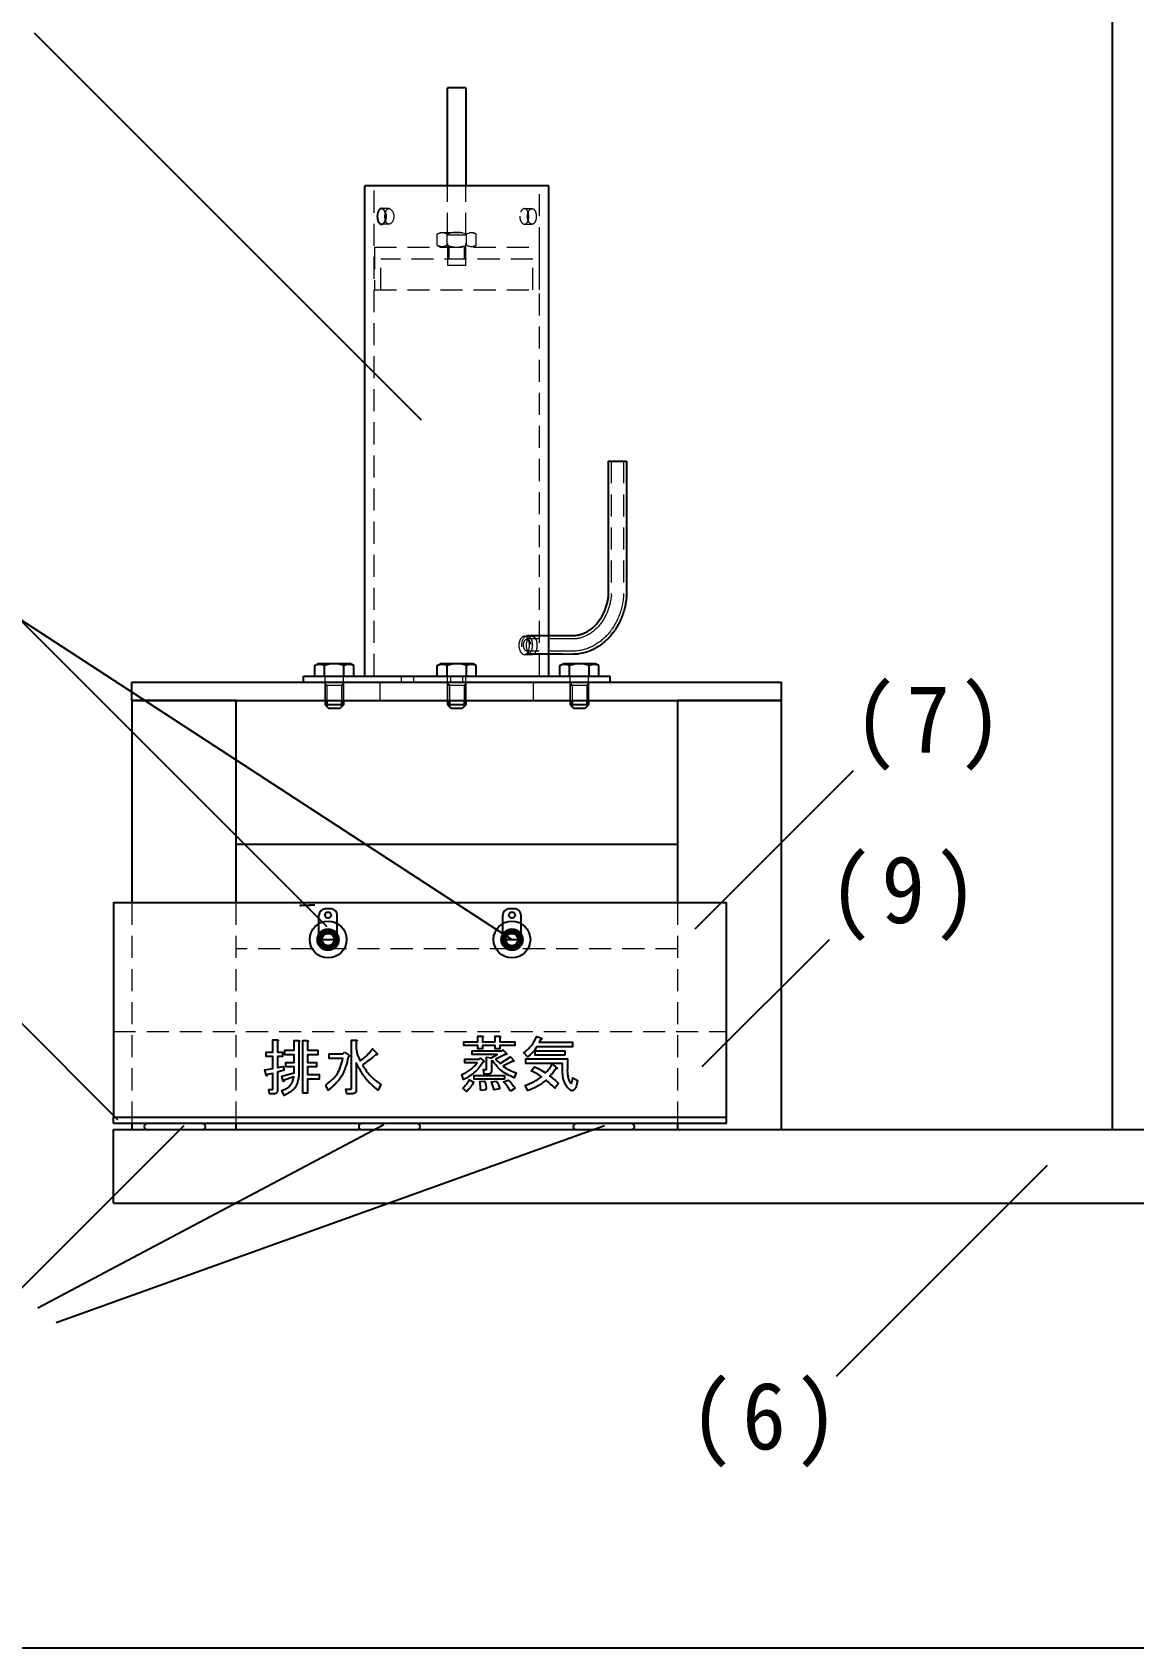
# Model space of a CAD drawing. Units: millimetres at full size, sheet at 1:3. Extents: x -550 to 390, y -280 to 274.
# Drawn here: x -236.5 to -56.8, y -280.5 to -16.9 of the extents above; entities that cross this region are included whole.
import ezdxf

# ---------------------------------------------------------------- set-up
doc = ezdxf.new("R2010")
doc.units = ezdxf.units.MM
doc.header["$LTSCALE"] = 3
doc.linetypes.add('DASHED1', pattern=[1.8, 1.2, -0.6])
for name, color, linetype, lineweight in [('0-F_輪郭線・表題欄', 7, 'Continuous', 25), ('1-1_実線', 7, 'Continuous', 25), ('1-3_隠れ補助線', 7, 'Continuous', 25), ('1-7_指示番号', 7, 'Continuous', 25)]:
    doc.layers.add(name, color=color, linetype=linetype, lineweight=lineweight)
doc.styles.add('ＭＳ ゴシック', font='')
doc.styles.get('ＭＳ ゴシック').set_extended_font_data('MS Gothic')

msp = doc.modelspace()

# ---------------------------------------------------------------- linework, layer by layer
at = {"layer": '0-F_輪郭線・表題欄'}
msp.add_line((-390, -280.5), (390, -280.5), dxfattribs=at)
at = {"layer": '1-1_実線'}
for p, q in [((-168.781, -41.961), (-168.781, -25.961)), ((-165.781, -25.961), (-168.781, -25.961)), ((-165.781, -25.961), (-165.781, -41.961)), ((-190.457, -120.264), (-189.931, -119.961)), ((-190.457, -121.961), (-190.457, -120.264)), ((-184.631, -119.961), (-189.931, -119.961)), ((-188.869, -121.961), (-188.869, -120.264)), ((-185.694, -121.961), (-185.694, -120.264)), ((-184.106, -120.264), (-184.631, -119.961)), ((-184.106, -121.961), (-184.106, -120.264)), ((-170.457, -120.264), (-169.931, -119.961)), ((-170.457, -121.961), (-170.457, -120.264)), ((-164.631, -119.961), (-169.931, -119.961)), ((-168.869, -121.961), (-168.869, -120.264)), ((-165.694, -121.961), (-165.694, -120.264)), ((-164.106, -120.264), (-164.631, -119.961)), ((-164.106, -121.961), (-164.106, -120.264)), ((-150.457, -120.264), (-149.931, -119.961)), ((-150.457, -121.961), (-150.457, -120.264)), ((-144.631, -119.961), (-149.931, -119.961)), ((-148.869, -121.961), (-148.869, -120.264)), ((-145.694, -121.961), (-145.694, -120.264)), ((-144.106, -120.264), (-144.631, -119.961)), ((-144.106, -121.961), (-144.106, -120.264)), ((-190.781, -121.961), (-187.281, -121.961)), ((-190.781, -121.961), (-187.281, -121.961)), ((-190.457, -121.961), (-184.106, -121.961)), ((-187.281, -121.961), (-183.781, -121.961)), ((-170.781, -121.961), (-167.281, -121.961)), ((-170.457, -121.961), (-164.106, -121.961)), ((-150.781, -121.961), (-147.281, -121.961)), ((-150.781, -121.961), (-147.281, -121.961)), ((-150.457, -121.961), (-144.106, -121.961)), ((-188.781, -125.961), (-188.781, -126.661)), ((-188.481, -125.961), (-188.481, -126.961)), ((-186.081, -125.961), (-186.081, -126.961)), ((-185.781, -125.961), (-185.781, -126.661)), ((-168.781, -125.961), (-168.781, -126.661)), ((-168.481, -125.961), (-168.481, -126.961)), ((-166.081, -125.961), (-166.081, -126.961)), ((-165.781, -125.961), (-165.781, -126.661)), ((-148.781, -125.961), (-148.781, -126.661)), ((-148.481, -125.961), (-148.481, -126.961)), ((-146.081, -125.961), (-146.081, -126.961)), ((-145.781, -125.961), (-145.781, -126.661)), ((-188.781, -126.661), (-188.181, -127.261)), ((-185.781, -126.661), (-188.781, -126.661)), ((-168.781, -126.661), (-168.181, -127.261)), ((-165.781, -126.661), (-168.781, -126.661)), ((-148.781, -126.661), (-148.181, -127.261)), ((-145.781, -126.661), (-148.781, -126.661))]:
    msp.add_line(p, q, dxfattribs=at)
at = {"layer": '1-1_実線', "color": 4, "linetype": 'DASHED1', "lineweight": 9}
for p, q in [((-170.457, -49.864), (-169.931, -49.561)), ((-170.457, -51.657), (-170.457, -49.864)), ((-169.931, -49.561), (-164.631, -49.561)), ((-168.869, -51.657), (-168.869, -49.864)), ((-168.781, -49.961), (-165.781, -49.961)), ((-165.694, -51.657), (-165.694, -49.864)), ((-164.106, -49.864), (-164.631, -49.561)), ((-164.106, -51.657), (-164.106, -49.864)), ((-170.457, -51.657), (-169.931, -51.961)), ((-169.931, -51.961), (-164.631, -51.961)), ((-164.106, -51.657), (-164.631, -51.961)), ((-188.781, -123.161), (-188.781, -121.961)), ((-188.781, -123.161), (-188.781, -125.961)), ((-188.481, -123.461), (-188.781, -123.161)), ((-188.781, -123.461), (-185.781, -123.461)), ((-188.481, -123.461), (-188.481, -125.961)), ((-186.081, -123.461), (-185.781, -123.161)), ((-186.081, -123.461), (-186.081, -125.961)), ((-185.781, -123.161), (-185.781, -121.961)), ((-185.781, -123.161), (-185.781, -125.961)), ((-168.781, -123.161), (-168.781, -121.961)), ((-168.781, -123.161), (-168.781, -125.961)), ((-168.481, -123.461), (-168.781, -123.161)), ((-168.781, -123.461), (-165.781, -123.461)), ((-168.481, -123.461), (-168.481, -125.961)), ((-166.081, -123.461), (-165.781, -123.161)), ((-166.081, -123.461), (-166.081, -125.961)), ((-165.781, -123.161), (-165.781, -121.961)), ((-165.781, -123.161), (-165.781, -125.961)), ((-148.781, -123.161), (-148.781, -121.961)), ((-148.781, -123.161), (-148.781, -125.961)), ((-148.481, -123.461), (-148.781, -123.161)), ((-148.781, -123.461), (-145.781, -123.461)), ((-148.481, -123.461), (-148.481, -125.961)), ((-146.081, -123.461), (-145.781, -123.161)), ((-146.081, -123.461), (-146.081, -125.961)), ((-145.781, -123.161), (-145.781, -121.961)), ((-145.781, -123.161), (-145.781, -125.961)), ((-223.281, -179.961), (-123.281, -179.961))]:
    msp.add_line(p, q, dxfattribs=at)
at = {"layer": '1-1_実線'}
for points in [[(-185.781, -126.661), (-186.381, -127.261), (-188.181, -127.261)], [(-165.781, -126.661), (-166.381, -127.261), (-168.181, -127.261)], [(-145.781, -126.661), (-146.381, -127.261), (-148.181, -127.261)]]:
    msp.add_lwpolyline(points, dxfattribs=at)
at = {"layer": '1-1_実線', "color": 4, "linetype": 'DASHED1', "lineweight": 9}
for centre, radius, start, end in [((-169.663, -51.239), 1.588, 60.00001, 119.99999), ((-167.281, -53.867), 4.307, 68.36645, 111.63355), ((-164.9, -51.239), 1.588, 60.00001, 119.99999), ((-169.663, -50.282), 1.588, 240.00001, 299.99999), ((-167.281, -47.654), 4.307, 248.36645, 291.63355), ((-164.9, -50.282), 1.588, 240.00001, 299.99999)]:
    msp.add_arc(centre, radius, start, end, dxfattribs=at)
at = {"layer": '1-1_実線'}
for centre, radius, start, end in [((-189.663, -121.639), 1.588, 60.00001, 119.99999), ((-187.281, -124.267), 4.307, 68.36645, 111.63355), ((-184.9, -121.639), 1.588, 60.00001, 119.99999), ((-169.663, -121.639), 1.588, 60.00001, 119.99999), ((-167.281, -124.267), 4.307, 68.36645, 111.63355), ((-164.9, -121.639), 1.588, 60.00001, 119.99999), ((-149.663, -121.639), 1.588, 60.00001, 119.99999), ((-147.281, -124.267), 4.307, 68.36645, 111.63355), ((-144.9, -121.639), 1.588, 60.00001, 119.99999)]:
    msp.add_arc(centre, radius, start, end, dxfattribs=at)
at = {"layer": '1-3_隠れ補助線'}
for p, q in [((-60.281, -195.961), (-60.281, 49.039)), ((-152.281, -41.961), (-182.281, -41.961)), ((-182.281, -121.961), (-182.281, -41.961)), ((-152.281, -121.961), (-152.281, -41.961)), ((-142.567, -86.914), (-139.567, -86.914)), ((-142.567, -86.914), (-142.567, -108.746)), ((-139.567, -86.914), (-139.567, -108.878)), ((-142.567, -108.746), (-142.585, -108.923)), ((-142.567, -108.746), (-142.567, -108.747)), ((-139.572, -108.943), (-139.567, -108.878)), ((-152.281, -118.414), (-155.812, -118.414)), ((-150.031, -118.414), (-152.281, -118.414)), ((-220.281, -122.961), (-114.281, -122.961)), ((-220.281, -125.961), (-220.281, -122.961)), ((-192.281, -122.961), (-192.281, -121.961)), ((-192.281, -121.961), (-142.281, -121.961)), ((-142.281, -122.961), (-142.281, -121.961)), ((-114.281, -125.961), (-114.281, -122.961)), ((-203.281, -125.961), (-220.281, -125.961)), ((-220.281, -125.961), (-220.281, -158.961)), ((-220.281, -125.961), (-114.281, -125.961)), ((-203.281, -158.961), (-203.281, -125.961)), ((-114.281, -125.961), (-131.281, -125.961)), ((-131.281, -125.961), (-131.281, -158.961)), ((-114.281, -195.961), (-114.281, -125.961)), ((-131.281, -149.461), (-203.281, -149.461)), ((-187.781, -159.961), (-188.781, -159.961)), ((-157.781, -159.961), (-158.781, -159.961)), ((-151.705, -185.314), (-150.963, -185.861)), ((-223.281, -194.961), (-223.281, -193.961)), ((-123.281, -194.961), (-223.281, -194.961)), ((-220.281, -194.961), (-220.281, -195.961)), ((-203.281, -195.961), (-203.281, -194.961)), ((-131.281, -194.961), (-131.281, -195.961)), ((-123.281, -194.961), (-123.281, -193.961)), ((-223.281, -195.961), (111.719, -195.961)), ((-223.281, -207.961), (-223.281, -195.961)), ((-223.281, -207.961), (111.719, -207.961))]:
    msp.add_line(p, q, dxfattribs=at)
at = {"layer": '1-3_隠れ補助線', "color": 4, "linetype": 'DASHED1', "lineweight": 9}
for p, q in [((-180.781, -121.961), (-180.781, -41.961)), ((-168.781, -49.961), (-168.781, -41.961)), ((-165.781, -49.961), (-165.781, -41.961)), ((-153.781, -100.937), (-153.781, -41.961)), ((-178.34, -45.696), (-179.569, -45.696)), ((-156.223, -45.696), (-154.994, -45.696)), ((-178.34, -48.225), (-179.569, -48.225)), ((-168.781, -49.961), (-165.781, -49.961)), ((-168.745, -54.961), (-168.745, -49.961)), ((-165.818, -54.961), (-165.818, -49.961)), ((-156.223, -48.225), (-154.994, -48.225)), ((-180.731, -51.961), (-153.831, -51.961)), ((-180.731, -51.961), (-180.731, -58.961)), ((-168.546, -53.961), (-168.546, -51.961)), ((-166.017, -53.961), (-166.017, -51.961)), ((-153.831, -51.961), (-153.831, -58.961)), ((-154.881, -53.961), (-179.681, -53.961)), ((-179.681, -58.961), (-179.681, -53.961)), ((-165.818, -54.961), (-168.745, -54.961)), ((-154.881, -58.961), (-154.881, -53.961)), ((-180.731, -58.961), (-153.831, -58.961)), ((-142.067, -86.914), (-142.067, -108.769)), ((-140.067, -86.914), (-140.067, -108.857)), ((-153.781, -121.961), (-153.781, -100.937)), ((-142.056, -108.771), (-142.133, -109.326)), ((-142.086, -108.956), (-142.108, -109.141)), ((-156.223, -115.461), (-154.994, -115.461)), ((-148.439, -115.914), (-155.812, -115.914)), ((-156.223, -118.461), (-154.994, -118.461)), ((-148.439, -117.914), (-155.812, -117.914)), ((-146.966, -118.269), (-147.174, -118.307)), ((-146.102, -117.52), (-146.292, -117.582)), ((-145.739, -117.92), (-145.939, -117.992)), ((-188.781, -122.961), (-188.781, -121.961)), ((-188.781, -125.961), (-188.781, -122.961)), ((-185.781, -122.961), (-185.781, -121.961)), ((-185.781, -125.961), (-185.781, -122.961)), ((-179.781, -125.961), (-179.781, -122.961)), ((-176.281, -122.961), (-176.281, -121.961)), ((-174.281, -122.961), (-174.281, -121.961)), ((-168.781, -122.961), (-168.781, -121.961)), ((-168.781, -125.961), (-168.781, -122.961)), ((-168.281, -122.961), (-168.281, -121.961)), ((-166.281, -122.961), (-166.281, -121.961)), ((-165.781, -122.961), (-165.781, -121.961)), ((-165.781, -125.961), (-165.781, -122.961)), ((-154.781, -125.961), (-154.781, -122.961)), ((-148.781, -122.961), (-148.781, -121.961)), ((-148.781, -125.961), (-148.781, -122.961)), ((-145.781, -122.961), (-145.781, -121.961)), ((-145.781, -125.961), (-145.781, -122.961)), ((-220.281, -158.961), (-220.281, -194.961)), ((-203.281, -194.961), (-203.281, -158.961)), ((-131.281, -158.961), (-131.281, -194.961)), ((-131.281, -166.461), (-203.281, -166.461))]:
    msp.add_line(p, q, dxfattribs=at)
at = {"layer": '1-3_隠れ補助線'}
for points in [[(-180.158, -46.308), (-180.174, -46.363), (-180.188, -46.419), (-180.201, -46.477), (-180.213, -46.536), (-180.223, -46.596), (-180.231, -46.656), (-180.238, -46.717), (-180.244, -46.779), (-180.247, -46.84), (-180.25, -46.901), (-180.25, -46.961)], [(-180.25, -46.961), (-180.25, -47.021), (-180.247, -47.081), (-180.244, -47.142), (-180.238, -47.204), (-180.231, -47.265), (-180.223, -47.326), (-180.213, -47.386), (-180.201, -47.445), (-180.188, -47.502), (-180.174, -47.559), (-180.158, -47.613), (-180.14, -47.666), (-180.122, -47.717), (-180.102, -47.765), (-180.081, -47.811), (-180.06, -47.855), (-180.037, -47.896), (-180.013, -47.936), (-179.987, -47.974), (-179.96, -48.01), (-179.931, -48.043), (-179.902, -48.074), (-179.871, -48.103), (-179.84, -48.129), (-179.808, -48.151), (-179.774, -48.171), (-179.741, -48.188), (-179.707, -48.201), (-179.672, -48.212), (-179.638, -48.219), (-179.603, -48.224), (-179.569, -48.225), (-179.534, -48.224), (-179.499, -48.219), (-179.464, -48.212), (-179.428, -48.201), (-179.392, -48.188), (-179.356, -48.171), (-179.32, -48.151)], [(-178.983, -46.156), (-179.008, -46.11), (-179.034, -46.066), (-179.061, -46.025), (-179.09, -45.985), (-179.119, -45.947), (-179.151, -45.911), (-179.183, -45.878), (-179.216, -45.847), (-179.25, -45.818), (-179.285, -45.792), (-179.32, -45.77), (-179.356, -45.75), (-179.392, -45.734), (-179.428, -45.72), (-179.464, -45.71), (-179.499, -45.702), (-179.534, -45.698), (-179.569, -45.696), (-179.603, -45.698), (-179.638, -45.702), (-179.672, -45.71), (-179.707, -45.72), (-179.741, -45.734), (-179.774, -45.75), (-179.808, -45.77), (-179.84, -45.792), (-179.871, -45.818), (-179.902, -45.847), (-179.931, -45.878), (-179.96, -45.911), (-179.987, -45.947), (-180.013, -45.985), (-180.037, -46.025), (-180.06, -46.066), (-180.081, -46.11), (-180.102, -46.156), (-180.122, -46.204), (-180.14, -46.255), (-180.158, -46.308)], [(-179.32, -48.151), (-179.285, -48.129), (-179.25, -48.103), (-179.216, -48.074), (-179.183, -48.043), (-179.151, -48.01), (-179.119, -47.974), (-179.09, -47.936), (-179.061, -47.896), (-179.034, -47.855), (-179.008, -47.811), (-178.983, -47.765), (-178.96, -47.717), (-178.937, -47.666), (-178.916, -47.613), (-178.896, -47.559), (-178.878, -47.502), (-178.861, -47.445), (-178.847, -47.386), (-178.834, -47.326), (-178.824, -47.265), (-178.815, -47.204), (-178.808, -47.142), (-178.804, -47.081), (-178.801, -47.021), (-178.8, -46.961), (-178.801, -46.901), (-178.804, -46.84), (-178.808, -46.779), (-178.815, -46.717), (-178.824, -46.656), (-178.834, -46.596), (-178.847, -46.536), (-178.861, -46.477), (-178.878, -46.419), (-178.896, -46.363), (-178.916, -46.308), (-178.937, -46.255), (-178.96, -46.204), (-178.983, -46.156)], [(-142.585, -108.923), (-142.606, -109.099), (-142.631, -109.274), (-142.659, -109.448), (-142.69, -109.622), (-142.724, -109.794), (-142.762, -109.965), (-142.803, -110.135), (-142.846, -110.304), (-142.893, -110.471), (-142.943, -110.636), (-142.996, -110.8), (-143.052, -110.963), (-143.11, -111.123), (-143.172, -111.281), (-143.236, -111.438), (-143.304, -111.592), (-143.374, -111.744), (-143.446, -111.894), (-143.522, -112.041), (-143.599, -112.186), (-143.68, -112.329), (-143.763, -112.469), (-143.848, -112.606), (-143.935, -112.741), (-144.025, -112.872), (-144.117, -113.001), (-144.211, -113.127), (-144.307, -113.25), (-144.405, -113.37), (-144.505, -113.487), (-144.607, -113.6), (-144.711, -113.711), (-144.816, -113.818), (-144.923, -113.922), (-145.032, -114.022), (-145.142, -114.12), (-145.253, -114.213), (-145.366, -114.304), (-145.48, -114.391)], [(-139.572, -108.943), (-139.595, -109.177), (-139.622, -109.41), (-139.653, -109.643), (-139.689, -109.875), (-139.729, -110.106), (-139.773, -110.335), (-139.822, -110.564), (-139.875, -110.792), (-139.932, -111.018), (-139.993, -111.242), (-140.059, -111.465), (-140.129, -111.687), (-140.203, -111.906), (-140.282, -112.124), (-140.364, -112.34), (-140.451, -112.553), (-140.542, -112.764), (-140.637, -112.973), (-140.736, -113.18), (-140.839, -113.384), (-140.945, -113.586), (-141.056, -113.785), (-141.171, -113.98), (-141.289, -114.173), (-141.412, -114.363), (-141.538, -114.55), (-141.668, -114.734), (-141.801, -114.914), (-141.938, -115.091), (-142.079, -115.264), (-142.223, -115.434), (-142.371, -115.6), (-142.522, -115.762), (-142.676, -115.92), (-142.834, -116.075), (-142.995, -116.225), (-143.159, -116.371), (-143.326, -116.512), (-143.496, -116.649)], [(-148.439, -115.414), (-152.281, -115.414), (-155.812, -115.414)], [(-145.48, -114.391), (-145.595, -114.474), (-145.712, -114.554), (-145.829, -114.63), (-145.948, -114.703), (-146.067, -114.773), (-146.187, -114.838), (-146.308, -114.901), (-146.43, -114.959), (-146.553, -115.015), (-146.676, -115.066), (-146.8, -115.114), (-146.924, -115.159), (-147.049, -115.199), (-147.174, -115.237), (-147.299, -115.27), (-147.425, -115.3), (-147.551, -115.327), (-147.678, -115.35), (-147.804, -115.369), (-147.931, -115.385), (-148.058, -115.398), (-148.185, -115.407), (-148.312, -115.412), (-148.439, -115.414)], [(-147.174, -118.307), (-147.384, -118.339), (-147.594, -118.366), (-147.805, -118.387), (-148.016, -118.402), (-148.228, -118.411), (-150.031, -118.436)], [(-145.939, -117.992), (-146.142, -118.059), (-146.346, -118.12), (-146.551, -118.175), (-146.758, -118.225), (-146.966, -118.269)], [(-145.147, -117.671), (-145.342, -117.76), (-145.539, -117.843), (-145.739, -117.92)], [(-143.496, -116.649), (-143.669, -116.782), (-143.844, -116.91), (-144.023, -117.034), (-144.204, -117.152), (-144.388, -117.266), (-144.574, -117.375), (-144.763, -117.479), (-144.954, -117.578), (-145.147, -117.671)], [(-190.458, -159.335), (-190.694, -159.349), (-190.95, -159.363), (-191.219, -159.376), (-191.491, -159.388), (-191.757, -159.397), (-192.009, -159.405), (-192.238, -159.411), (-192.437, -159.414), (-192.599, -159.414), (-192.719, -159.412), (-192.793, -159.407), (-192.818, -159.4), (-192.791, -159.39), (-192.71, -159.378), (-192.577, -159.365), (-192.397, -159.35), (-192.178, -159.335)], [(-190.744, -159.335), (-190.915, -159.345), (-191.101, -159.355), (-191.296, -159.364), (-191.492, -159.372), (-191.68, -159.379), (-191.855, -159.384), (-192.009, -159.387), (-192.137, -159.388), (-192.233, -159.387), (-192.294, -159.384), (-192.318, -159.379), (-192.303, -159.372), (-192.25, -159.364), (-192.161, -159.355), (-192.04, -159.345), (-191.891, -159.335)], [(-189.781, -164.961), (-189.781, -162.362), (-189.781, -160.961)], [(-186.781, -164.961), (-186.781, -162.362), (-186.781, -160.961)], [(-159.781, -164.961), (-159.781, -162.362), (-159.781, -160.961)], [(-156.781, -164.961), (-156.781, -162.362), (-156.781, -160.961)], [(-189.781, -164.961), (-189.281, -164.961), (-187.281, -164.961), (-186.781, -164.961)], [(-159.781, -164.961), (-159.281, -164.961), (-157.281, -164.961), (-156.781, -164.961)], [(-198.295, -187.182), (-198.314, -187.179), (-198.356, -187.163), (-198.401, -187.141), (-198.597, -186.204), (-197.308, -185.97), (-197.308, -184.056), (-198.362, -184.056), (-198.362, -183.313), (-197.308, -183.313), (-197.308, -181.321), (-196.566, -181.321), (-196.506, -181.338), (-196.478, -181.347), (-196.453, -181.356), (-196.432, -181.367), (-196.415, -181.378), (-196.403, -181.391), (-196.398, -181.405), (-196.4, -181.42), (-196.407, -181.437), (-196.42, -181.455), (-196.436, -181.474), (-196.478, -181.514), (-196.526, -181.556), (-196.526, -183.313), (-195.745, -183.313), (-195.745, -184.056), (-196.526, -184.056)], [(-194.412, -188.722), (-194.355, -188.65), (-194.302, -188.574), (-194.253, -188.494), (-194.208, -188.412), (-194.166, -188.326), (-194.128, -188.239), (-194.092, -188.148), (-194.059, -188.056), (-194.028, -187.962), (-193.971, -187.77), (-193.919, -187.574), (-193.87, -187.376), (-195.433, -187.923), (-195.442, -187.973), (-195.453, -188.019), (-195.459, -188.039), (-195.467, -188.057), (-195.476, -188.071), (-195.487, -188.082), (-195.5, -188.088), (-195.514, -188.09), (-195.53, -188.088), (-195.548, -188.083), (-195.587, -188.064), (-195.628, -188.04), (-195.823, -187.22), (-193.831, -186.712), (-193.831, -185.735), (-195.198, -185.735), (-195.198, -184.993), (-193.831, -184.993), (-193.831, -183.743), (-195.355, -183.743), (-195.355, -183.001), (-193.831, -183.001), (-193.831, -181.438), (-193.089, -181.438), (-193.029, -181.455), (-193.001, -181.464)], [(-193.001, -181.464), (-192.976, -181.473), (-192.955, -181.484), (-192.938, -181.495), (-192.927, -181.508), (-192.922, -181.522), (-192.923, -181.537), (-192.931, -181.554), (-192.943, -181.572), (-192.959, -181.591), (-193.001, -181.631), (-193.05, -181.673), (-193.05, -187.259)], [(-183.675, -184.993), (-183.675, -189.485), (-183.696, -189.621), (-183.708, -189.686), (-183.724, -189.749), (-183.743, -189.808), (-183.766, -189.862), (-183.796, -189.911), (-183.831, -189.954), (-183.874, -189.99), (-183.923, -190.019), (-183.977, -190.042), (-184.036, -190.061), (-184.099, -190.077), (-184.164, -190.089), (-184.3, -190.11), (-185.237, -190.11), (-185.394, -189.368), (-184.612, -189.368), (-184.547, -189.356), (-184.518, -189.345), (-184.495, -189.329), (-184.479, -189.306), (-184.468, -189.278), (-184.456, -189.212), (-184.456, -181.36), (-183.714, -181.36), (-183.654, -181.377), (-183.626, -181.386), (-183.601, -181.395), (-183.58, -181.406), (-183.563, -181.417), (-183.552, -181.43), (-183.547, -181.444), (-183.548, -181.459), (-183.556, -181.476), (-183.568, -181.494), (-183.584, -181.513), (-183.626, -181.553), (-183.675, -181.595)], [(-183.675, -181.595), (-183.675, -182.727), (-183.641, -182.997), (-183.622, -183.131), (-183.6, -183.264), (-183.575, -183.396), (-183.546, -183.526), (-183.512, -183.656), (-183.471, -183.783), (-183.426, -183.909), (-183.375, -184.033), (-183.321, -184.156), (-183.263, -184.278), (-183.14, -184.519), (-183.011, -184.759), (-182.737, -184.54), (-182.467, -184.317), (-182.335, -184.204), (-182.204, -184.088), (-182.076, -183.97), (-181.951, -183.848), (-181.828, -183.724), (-181.708, -183.597), (-181.474, -183.338), (-181.245, -183.073), (-181.019, -182.806), (-180.316, -183.509), (-180.29, -183.581), (-180.279, -183.615), (-180.272, -183.647), (-180.268, -183.676), (-180.269, -183.701), (-180.276, -183.722), (-180.289, -183.738), (-180.308, -183.749), (-180.333, -183.755), (-180.362, -183.759), (-180.395, -183.759), (-180.431, -183.757), (-180.469, -183.753)], [(-161.041, -181.642), (-161.041, -180.744), (-160.299, -180.744), (-160.239, -180.761), (-160.211, -180.77), (-160.186, -180.779), (-160.165, -180.789), (-160.148, -180.801), (-160.137, -180.813), (-160.132, -180.828), (-160.133, -180.843), (-160.141, -180.86), (-160.153, -180.878), (-160.169, -180.897), (-160.211, -180.937), (-160.26, -180.978), (-160.26, -181.642), (-157.799, -181.642), (-157.799, -182.267), (-160.26, -182.267), (-160.26, -182.775), (-161.041, -182.775), (-161.041, -182.267), (-163.072, -182.267), (-163.072, -182.775), (-163.854, -182.775), (-163.854, -182.267), (-166.158, -182.267), (-166.158, -181.642), (-163.854, -181.642), (-163.854, -180.744), (-163.111, -180.744), (-163.051, -180.761), (-163.024, -180.77), (-162.999, -180.779), (-162.977, -180.789), (-162.961, -180.801), (-162.949, -180.813), (-162.944, -180.828), (-162.946, -180.843)], [(-162.946, -180.843), (-162.953, -180.86), (-162.965, -180.878), (-162.982, -180.897), (-163.024, -180.937), (-163.072, -180.978), (-163.072, -181.642), (-161.041, -181.642)], [(-153.463, -181.057), (-153.439, -181.098), (-153.42, -181.136), (-153.415, -181.154), (-153.412, -181.17), (-153.414, -181.185), (-153.421, -181.197), (-153.432, -181.208), (-153.446, -181.217), (-153.464, -181.225), (-153.484, -181.232), (-153.53, -181.243), (-153.58, -181.252), (-153.814, -181.721), (-148.385, -181.721), (-148.385, -182.463), (-154.205, -182.463), (-154.372, -182.695), (-154.542, -182.925), (-154.629, -183.037), (-154.719, -183.147), (-154.811, -183.255), (-154.907, -183.359), (-155.006, -183.46), (-155.109, -183.558), (-155.214, -183.653), (-155.322, -183.746), (-155.543, -183.926), (-155.768, -184.103), (-156.354, -183.439), (-156.022, -183.161), (-155.858, -183.02), (-155.698, -182.877), (-155.543, -182.73), (-155.392, -182.578), (-155.248, -182.422), (-155.112, -182.259), (-154.984, -182.09), (-154.864, -181.914), (-154.751, -181.734)], [(-154.751, -181.734), (-154.643, -181.549), (-154.539, -181.361), (-154.439, -181.17), (-154.244, -180.783), (-153.463, -181.057)], [(-196.526, -184.056), (-196.526, -185.852), (-195.589, -185.657), (-195.433, -186.282), (-196.526, -186.595), (-196.526, -189.485), (-196.545, -189.626), (-196.556, -189.694), (-196.571, -189.759), (-196.589, -189.821), (-196.612, -189.878), (-196.64, -189.93), (-196.675, -189.975), (-196.717, -190.014), (-196.767, -190.045), (-196.822, -190.071), (-196.882, -190.093), (-196.946, -190.11), (-197.013, -190.125), (-197.151, -190.149), (-197.855, -190.149), (-197.972, -189.407), (-197.425, -189.407), (-197.375, -189.398), (-197.354, -189.39), (-197.337, -189.378), (-197.325, -189.361), (-197.317, -189.339), (-197.308, -189.29), (-197.308, -186.79), (-198.206, -186.985), (-198.212, -187.041), (-198.221, -187.092), (-198.226, -187.115), (-198.233, -187.135), (-198.242, -187.153), (-198.252, -187.166), (-198.264, -187.176), (-198.278, -187.181), (-198.295, -187.182)], [(-187.621, -188.986), (-187.931, -189.256), (-188.245, -189.524), (-188.675, -188.704), (-188.408, -188.494), (-188.144, -188.282), (-187.886, -188.067), (-187.76, -187.957), (-187.637, -187.845), (-187.517, -187.731), (-187.401, -187.615), (-187.288, -187.496), (-187.179, -187.375), (-187.075, -187.25), (-186.975, -187.122), (-186.881, -186.991), (-186.793, -186.856), (-186.709, -186.717), (-186.631, -186.576), (-186.557, -186.431), (-186.487, -186.283), (-186.421, -186.133), (-186.359, -185.98), (-186.3, -185.825), (-186.244, -185.668), (-186.191, -185.509), (-186.14, -185.349), (-186.043, -185.025), (-185.951, -184.697), (-185.862, -184.368), (-188.128, -184.368), (-188.128, -183.626), (-185.862, -183.626), (-185.628, -183.313)], [(-185.628, -183.313), (-184.964, -183.782), (-184.914, -183.828), (-184.891, -183.851), (-184.871, -183.874), (-184.855, -183.897), (-184.843, -183.919), (-184.838, -183.941), (-184.838, -183.963), (-184.845, -183.985), (-184.857, -184.007), (-184.874, -184.028), (-184.895, -184.05), (-184.946, -184.092), (-185.003, -184.134), (-185.098, -184.537), (-185.196, -184.938), (-185.301, -185.336), (-185.357, -185.532), (-185.416, -185.727), (-185.478, -185.92), (-185.543, -186.11), (-185.613, -186.298), (-185.687, -186.483), (-185.767, -186.666), (-185.851, -186.844), (-185.941, -187.02), (-186.037, -187.191), (-186.14, -187.359), (-186.25, -187.522), (-186.366, -187.682), (-186.488, -187.838), (-186.615, -187.99), (-186.747, -188.139), (-186.884, -188.286), (-187.025, -188.43), (-187.169, -188.571), (-187.317, -188.711), (-187.468, -188.849), (-187.621, -188.986)], [(-180.469, -183.753), (-180.55, -183.743), (-181.058, -184.187), (-181.316, -184.405), (-181.577, -184.617), (-181.843, -184.824), (-182.113, -185.026), (-182.659, -185.423)], [(-162.994, -184.963), (-163.315, -185.409), (-163.479, -185.628), (-163.646, -185.844), (-163.819, -186.053), (-163.997, -186.256), (-164.089, -186.354), (-164.183, -186.45), (-164.28, -186.544), (-164.378, -186.635), (-164.479, -186.723), (-164.583, -186.808), (-164.688, -186.891), (-164.796, -186.971), (-164.906, -187.049), (-165.018, -187.125), (-165.246, -187.272), (-165.479, -187.413), (-165.716, -187.549), (-166.197, -187.814), (-166.471, -186.994), (-166.107, -186.822), (-165.927, -186.733), (-165.749, -186.641), (-165.575, -186.545), (-165.405, -186.444), (-165.24, -186.336), (-165.081, -186.22), (-164.928, -186.096), (-164.78, -185.965), (-164.638, -185.827), (-164.5, -185.684), (-164.364, -185.537), (-164.232, -185.386), (-163.971, -185.08), (-165.963, -185.08), (-165.963, -184.455), (-163.619, -184.455), (-163.463, -184.299), (-162.877, -184.767)], [(-161.707, -186.699), (-161.733, -186.742), (-161.764, -186.779), (-161.801, -186.81), (-161.844, -186.836), (-161.891, -186.856), (-161.943, -186.873), (-161.998, -186.887), (-162.055, -186.898), (-162.174, -186.916), (-162.838, -186.916), (-162.916, -186.174), (-162.564, -186.174), (-162.499, -186.161), (-162.47, -186.151), (-162.447, -186.135), (-162.431, -186.112), (-162.42, -186.083), (-162.408, -186.017), (-162.408, -184.142), (-161.627, -184.26), (-160.689, -183.713), (-164.791, -183.713), (-164.791, -183.088), (-159.947, -183.088), (-159.752, -182.971), (-159.205, -183.517), (-159.178, -183.576), (-159.167, -183.604), (-159.158, -183.629), (-159.153, -183.653), (-159.153, -183.673), (-159.159, -183.689), (-159.171, -183.702), (-159.188, -183.711), (-159.21, -183.717), (-159.235, -183.72), (-159.264, -183.721), (-159.33, -183.719), (-159.4, -183.713)], [(-159.4, -183.713), (-160.885, -184.494), (-160.723, -184.674), (-160.559, -184.852), (-160.391, -185.025), (-160.221, -185.197), (-158.541, -184.103), (-157.955, -184.689), (-157.958, -184.733), (-157.963, -184.773), (-157.968, -184.79), (-157.975, -184.805), (-157.984, -184.816), (-157.996, -184.824), (-158.01, -184.829), (-158.026, -184.831), (-158.063, -184.828), (-158.106, -184.819), (-158.15, -184.807), (-159.752, -185.627)], [(-149.283, -189.064), (-149.483, -188.698), (-149.578, -188.514), (-149.667, -188.328), (-149.748, -188.139), (-149.785, -188.044), (-149.819, -187.948), (-149.849, -187.851), (-149.877, -187.754), (-149.902, -187.655), (-149.924, -187.556), (-149.96, -187.355), (-149.987, -187.152), (-150.005, -186.947), (-150.017, -186.74), (-150.024, -186.531), (-150.027, -186.321), (-150.025, -185.9), (-150.025, -185.158), (-156.002, -185.158), (-156.002, -184.416), (-149.244, -184.416), (-149.244, -186.057), (-149.246, -186.343), (-149.241, -186.627), (-149.234, -186.769), (-149.224, -186.909), (-149.209, -187.049), (-149.188, -187.187), (-149.161, -187.324), (-149.127, -187.459), (-149.086, -187.592), (-149.039, -187.724), (-148.987, -187.855), (-148.932, -187.985), (-148.814, -188.244), (-148.754, -188.306), (-148.724, -188.334), (-148.695, -188.359), (-148.667, -188.379)], [(-182.659, -185.423), (-182.355, -185.891), (-182.2, -186.122), (-182.042, -186.35), (-181.879, -186.574), (-181.71, -186.792), (-181.535, -187.004), (-181.444, -187.107), (-181.351, -187.209), (-181.256, -187.308), (-181.159, -187.405), (-180.959, -187.593), (-180.751, -187.775), (-180.538, -187.952), (-180.321, -188.124), (-180.1, -188.293), (-179.651, -188.626), (-180.12, -189.524), (-180.688, -189.056), (-180.967, -188.818), (-181.24, -188.575), (-181.374, -188.451), (-181.505, -188.326), (-181.634, -188.198), (-181.76, -188.068), (-181.882, -187.936), (-182.002, -187.801), (-182.118, -187.663), (-182.23, -187.523), (-182.339, -187.379), (-182.444, -187.233), (-182.545, -187.084), (-182.644, -186.932), (-182.74, -186.778), (-182.833, -186.623), (-182.924, -186.465), (-183.013, -186.306), (-183.185, -185.983), (-183.351, -185.655), (-183.675, -184.993)], [(-162.877, -184.767), (-162.861, -184.804), (-162.849, -184.839), (-162.846, -184.855), (-162.847, -184.87), (-162.851, -184.884), (-162.858, -184.896), (-162.868, -184.907), (-162.881, -184.917), (-162.914, -184.934), (-162.952, -184.949), (-162.994, -184.963)], [(-159.752, -185.627), (-159.499, -185.79), (-159.244, -185.948), (-159.115, -186.025), (-158.984, -186.098), (-158.852, -186.169), (-158.719, -186.236), (-158.583, -186.299), (-158.446, -186.36), (-158.168, -186.473), (-157.887, -186.579), (-157.604, -186.682), (-157.916, -187.502), (-158.449, -187.269), (-158.712, -187.148), (-158.971, -187.022), (-159.224, -186.888), (-159.348, -186.818), (-159.47, -186.745), (-159.589, -186.67), (-159.707, -186.591), (-159.822, -186.51), (-159.934, -186.425), (-160.044, -186.336), (-160.151, -186.244), (-160.255, -186.149), (-160.357, -186.051), (-160.458, -185.95), (-160.556, -185.847), (-160.747, -185.634), (-160.933, -185.414), (-161.115, -185.188), (-161.471, -184.728), (-161.627, -184.807), (-161.627, -186.369), (-161.645, -186.488), (-161.656, -186.545), (-161.67, -186.6), (-161.686, -186.651), (-161.707, -186.699)], [(-154.31, -188.999), (-154.501, -189.097), (-154.694, -189.191), (-154.89, -189.28), (-155.089, -189.366), (-155.288, -189.449), (-155.689, -189.611), (-156.119, -188.752), (-155.766, -188.616), (-155.415, -188.475), (-155.241, -188.401), (-155.07, -188.324), (-154.899, -188.244), (-154.732, -188.159), (-154.567, -188.07), (-154.404, -187.975), (-154.244, -187.877), (-154.085, -187.775), (-153.773, -187.563), (-153.463, -187.346), (-153.663, -187.206), (-153.864, -187.069), (-154.068, -186.937), (-154.276, -186.812), (-154.489, -186.694), (-154.705, -186.582), (-155.143, -186.369), (-154.596, -185.705), (-154.13, -185.931), (-153.9, -186.048), (-153.673, -186.171), (-153.45, -186.301), (-153.231, -186.437), (-152.799, -186.721), (-152.497, -186.391), (-152.351, -186.222), (-152.211, -186.049), (-152.078, -185.87), (-151.951, -185.687), (-151.705, -185.314)], [(-150.963, -185.861), (-150.939, -185.905), (-150.919, -185.945), (-150.914, -185.963), (-150.911, -185.979), (-150.912, -185.993), (-150.918, -186.004), (-150.928, -186.011), (-150.943, -186.017), (-150.96, -186.02), (-150.981, -186.022), (-151.028, -186.021), (-151.08, -186.017), (-151.313, -186.338), (-151.433, -186.494), (-151.558, -186.648), (-151.688, -186.797), (-151.822, -186.942), (-152.096, -187.228), (-151.733, -187.518), (-151.554, -187.665), (-151.377, -187.815), (-151.202, -187.969), (-151.03, -188.124), (-150.689, -188.439), (-151.275, -189.221), (-151.619, -188.869), (-151.793, -188.696), (-151.971, -188.527), (-152.153, -188.362), (-152.34, -188.203), (-152.721, -187.892), (-153.062, -188.159), (-153.233, -188.291), (-153.407, -188.42), (-153.582, -188.545), (-153.759, -188.667), (-153.939, -188.784), (-154.123, -188.894), (-154.31, -188.999)], [(-193.05, -187.259), (-193.101, -187.525), (-193.156, -187.789), (-193.217, -188.048), (-193.251, -188.175), (-193.288, -188.3), (-193.328, -188.422), (-193.371, -188.542), (-193.419, -188.66), (-193.471, -188.773), (-193.528, -188.884), (-193.59, -188.99), (-193.658, -189.093), (-193.732, -189.191), (-193.811, -189.285), (-193.896, -189.375), (-193.985, -189.462), (-194.079, -189.546), (-194.177, -189.626), (-194.279, -189.704), (-194.384, -189.779), (-194.493, -189.852), (-194.604, -189.923), (-194.718, -189.992), (-194.952, -190.126), (-195.191, -190.256), (-195.433, -190.384), (-195.823, -189.602), (-195.446, -189.432), (-195.263, -189.342), (-195.085, -189.248), (-194.999, -189.199), (-194.916, -189.147), (-194.834, -189.094), (-194.756, -189.039), (-194.68, -188.981), (-194.608, -188.921), (-194.538, -188.858), (-194.473, -188.792), (-194.412, -188.722)], [(-148.858, -189.443), (-148.91, -189.402), (-148.963, -189.359), (-149.069, -189.266), (-149.176, -189.167), (-149.283, -189.064)], [(-148.667, -188.379), (-148.64, -188.393), (-148.615, -188.401), (-148.592, -188.401), (-148.571, -188.392), (-148.552, -188.375), (-148.535, -188.35), (-148.519, -188.321), (-148.504, -188.286), (-148.49, -188.248), (-148.463, -188.166), (-148.397, -187.835), (-148.369, -187.669), (-148.346, -187.502), (-147.564, -187.971), (-147.632, -188.223), (-147.695, -188.476), (-147.752, -188.73), (-147.799, -188.986), (-147.876, -189.106), (-147.954, -189.222), (-148.032, -189.33), (-148.072, -189.38), (-148.113, -189.427), (-148.153, -189.469), (-148.195, -189.507), (-148.237, -189.541), (-148.28, -189.569), (-148.324, -189.591), (-148.368, -189.607), (-148.414, -189.616), (-148.46, -189.619), (-148.507, -189.615), (-148.555, -189.605), (-148.604, -189.589), (-148.654, -189.569), (-148.704, -189.543), (-148.755, -189.514), (-148.806, -189.48), (-148.858, -189.443)]]:
    msp.add_lwpolyline(points, dxfattribs=at)
at = {"layer": '1-3_隠れ補助線', "color": 4, "linetype": 'DASHED1', "lineweight": 9}
for points in [[(-179.017, -46.961), (-179.015, -46.876), (-179.011, -46.79), (-179.003, -46.704), (-178.993, -46.618), (-178.98, -46.533), (-178.963, -46.45), (-178.943, -46.37), (-178.921, -46.294), (-178.892, -46.209), (-178.859, -46.13), (-178.824, -46.058), (-178.785, -45.991), (-178.743, -45.929), (-178.697, -45.873), (-178.648, -45.823), (-178.596, -45.782), (-178.542, -45.748), (-178.486, -45.723), (-178.43, -45.706), (-178.373, -45.697), (-178.316, -45.697), (-178.258, -45.704), (-178.199, -45.72), (-178.14, -45.744), (-178.081, -45.776), (-178.023, -45.816), (-177.967, -45.864), (-177.913, -45.919), (-177.863, -45.98), (-177.816, -46.046), (-177.773, -46.117), (-177.732, -46.195), (-177.695, -46.279), (-177.661, -46.369), (-177.632, -46.463), (-177.608, -46.56), (-177.59, -46.66), (-177.577, -46.761), (-177.569, -46.861)], [(-179.011, -47.131), (-179.015, -47.045), (-179.017, -46.961)], [(-177.569, -46.861), (-177.566, -46.961), (-177.569, -47.06), (-177.577, -47.161), (-177.59, -47.261), (-177.608, -47.361), (-177.632, -47.459), (-177.661, -47.552), (-177.695, -47.642), (-177.732, -47.726), (-177.773, -47.804), (-177.816, -47.875), (-177.863, -47.941), (-177.913, -48.002), (-177.967, -48.057), (-178.023, -48.105), (-178.081, -48.145), (-178.14, -48.177), (-178.199, -48.201), (-178.258, -48.217), (-178.316, -48.224), (-178.373, -48.224), (-178.43, -48.215), (-178.486, -48.198), (-178.542, -48.173), (-178.596, -48.139), (-178.648, -48.098), (-178.697, -48.048), (-178.743, -47.992), (-178.785, -47.93), (-178.824, -47.864), (-178.859, -47.791), (-178.892, -47.713), (-178.921, -47.628), (-178.943, -47.551), (-178.963, -47.471), (-178.98, -47.388), (-178.993, -47.303), (-179.003, -47.218), (-179.011, -47.131)], [(-156.996, -46.901), (-156.997, -46.961), (-156.996, -47.021), (-156.993, -47.081), (-156.988, -47.142), (-156.981, -47.204), (-156.972, -47.265), (-156.962, -47.326), (-156.949, -47.386), (-156.934, -47.445), (-156.918, -47.502), (-156.9, -47.559), (-156.88, -47.613), (-156.858, -47.666), (-156.835, -47.717), (-156.811, -47.765), (-156.786, -47.811), (-156.76, -47.855), (-156.733, -47.896), (-156.704, -47.936), (-156.674, -47.974), (-156.643, -48.01), (-156.61, -48.043), (-156.577, -48.074), (-156.543, -48.103), (-156.508, -48.129), (-156.472, -48.151), (-156.436, -48.171), (-156.4, -48.188), (-156.364, -48.201), (-156.328, -48.212), (-156.293, -48.219), (-156.257, -48.224), (-156.223, -48.225), (-156.189, -48.224), (-156.154, -48.219), (-156.12, -48.212), (-156.085, -48.201), (-156.051, -48.188), (-156.018, -48.171)], [(-156.472, -45.77), (-156.508, -45.792), (-156.543, -45.818), (-156.577, -45.847), (-156.61, -45.878), (-156.643, -45.912), (-156.674, -45.947), (-156.704, -45.985), (-156.733, -46.025), (-156.76, -46.066), (-156.786, -46.11), (-156.811, -46.156), (-156.835, -46.204), (-156.858, -46.255)], [(-155.546, -46.961), (-155.547, -46.901), (-155.549, -46.84), (-155.553, -46.779), (-155.558, -46.717), (-155.565, -46.656), (-155.573, -46.596), (-155.583, -46.536), (-155.594, -46.477), (-155.607, -46.419), (-155.622, -46.363), (-155.638, -46.308), (-155.655, -46.255), (-155.673, -46.204), (-155.692, -46.156), (-155.713, -46.11), (-155.734, -46.066), (-155.757, -46.025), (-155.781, -45.985), (-155.807, -45.947), (-155.833, -45.912), (-155.862, -45.878), (-155.891, -45.847), (-155.921, -45.818), (-155.952, -45.792), (-155.985, -45.77), (-156.018, -45.75), (-156.051, -45.734), (-156.085, -45.72), (-156.12, -45.71), (-156.154, -45.702), (-156.189, -45.698), (-156.223, -45.696), (-156.257, -45.698), (-156.293, -45.702), (-156.328, -45.71), (-156.364, -45.72), (-156.4, -45.734), (-156.436, -45.75), (-156.472, -45.77)], [(-156.018, -48.171), (-155.985, -48.151), (-155.952, -48.129), (-155.921, -48.103), (-155.891, -48.074), (-155.862, -48.043), (-155.833, -48.01), (-155.807, -47.974), (-155.781, -47.936), (-155.757, -47.896), (-155.734, -47.855), (-155.713, -47.811), (-155.692, -47.765), (-155.673, -47.717), (-155.655, -47.666), (-155.638, -47.613), (-155.622, -47.559), (-155.607, -47.502), (-155.594, -47.445), (-155.583, -47.386), (-155.573, -47.326), (-155.565, -47.265), (-155.558, -47.204), (-155.553, -47.142), (-155.549, -47.081), (-155.547, -47.021), (-155.546, -46.961)], [(-155.243, -48.151), (-155.278, -48.129), (-155.313, -48.103), (-155.347, -48.074), (-155.38, -48.043), (-155.412, -48.01), (-155.444, -47.974), (-155.473, -47.936), (-155.502, -47.896), (-155.529, -47.855), (-155.555, -47.811), (-155.58, -47.765), (-155.603, -47.717), (-155.626, -47.666), (-155.647, -47.613), (-155.667, -47.559), (-155.685, -47.502), (-155.702, -47.445), (-155.716, -47.386), (-155.729, -47.326), (-155.739, -47.265), (-155.748, -47.204), (-155.755, -47.142), (-155.759, -47.081), (-155.762, -47.021), (-155.763, -46.961), (-155.762, -46.901), (-155.759, -46.84), (-155.755, -46.779), (-155.748, -46.717), (-155.739, -46.656), (-155.729, -46.596), (-155.716, -46.536), (-155.702, -46.477), (-155.685, -46.419), (-155.667, -46.363), (-155.647, -46.308), (-155.626, -46.255), (-155.603, -46.204), (-155.58, -46.156)], [(-155.58, -46.156), (-155.555, -46.11), (-155.529, -46.066), (-155.502, -46.025), (-155.473, -45.985), (-155.444, -45.947), (-155.412, -45.911), (-155.38, -45.878), (-155.347, -45.847), (-155.313, -45.818), (-155.278, -45.792), (-155.243, -45.77), (-155.207, -45.75), (-155.171, -45.734), (-155.135, -45.72), (-155.099, -45.71), (-155.064, -45.702), (-155.029, -45.698), (-154.994, -45.696), (-154.96, -45.698), (-154.925, -45.702), (-154.891, -45.71), (-154.856, -45.72), (-154.822, -45.734), (-154.789, -45.75), (-154.755, -45.77), (-154.723, -45.792), (-154.691, -45.818), (-154.661, -45.847), (-154.632, -45.878), (-154.603, -45.911), (-154.576, -45.947), (-154.55, -45.985), (-154.526, -46.025), (-154.503, -46.066), (-154.482, -46.11), (-154.461, -46.156), (-154.441, -46.204), (-154.423, -46.255), (-154.405, -46.308)], [(-154.313, -46.961), (-154.313, -47.021), (-154.316, -47.081), (-154.319, -47.142), (-154.325, -47.204), (-154.332, -47.265), (-154.34, -47.326), (-154.35, -47.386), (-154.361, -47.445), (-154.375, -47.502), (-154.389, -47.559), (-154.405, -47.613), (-154.423, -47.666), (-154.441, -47.717), (-154.461, -47.765), (-154.482, -47.811), (-154.503, -47.855), (-154.526, -47.896), (-154.55, -47.936), (-154.576, -47.974), (-154.603, -48.01), (-154.632, -48.043), (-154.661, -48.074), (-154.691, -48.103), (-154.723, -48.129), (-154.755, -48.151), (-154.789, -48.171), (-154.822, -48.188), (-154.856, -48.201), (-154.891, -48.212), (-154.925, -48.219), (-154.96, -48.224), (-154.994, -48.225), (-155.029, -48.224), (-155.064, -48.219), (-155.099, -48.212), (-155.135, -48.201), (-155.171, -48.188), (-155.207, -48.171), (-155.243, -48.151)], [(-154.405, -46.308), (-154.389, -46.363), (-154.375, -46.419), (-154.361, -46.477), (-154.35, -46.536), (-154.34, -46.596), (-154.332, -46.656), (-154.325, -46.717), (-154.319, -46.779), (-154.316, -46.84), (-154.313, -46.901), (-154.313, -46.961)], [(-142.133, -109.326), (-142.162, -109.51), (-142.195, -109.694), (-142.231, -109.876), (-142.27, -110.057), (-142.313, -110.236), (-142.358, -110.415), (-142.407, -110.592), (-142.46, -110.767), (-142.515, -110.941), (-142.574, -111.113), (-142.636, -111.283), (-142.701, -111.451), (-142.77, -111.617), (-142.841, -111.781), (-142.915, -111.943), (-142.992, -112.103), (-143.072, -112.26), (-143.154, -112.414), (-143.24, -112.567), (-143.328, -112.716), (-143.419, -112.863), (-143.512, -113.007), (-143.608, -113.148), (-143.706, -113.286), (-143.807, -113.421), (-143.91, -113.553), (-144.015, -113.682), (-144.122, -113.808), (-144.232, -113.931), (-144.344, -114.05), (-144.457, -114.166), (-144.573, -114.278), (-144.69, -114.387), (-144.809, -114.493), (-144.93, -114.595), (-145.052, -114.693), (-145.176, -114.788), (-145.302, -114.879), (-145.428, -114.966)], [(-140.071, -108.9), (-140.092, -109.124), (-140.118, -109.348), (-140.148, -109.572), (-140.182, -109.794), (-140.22, -110.016), (-140.263, -110.236), (-140.31, -110.455), (-140.36, -110.673), (-140.415, -110.89), (-140.474, -111.105), (-140.537, -111.319), (-140.604, -111.531), (-140.675, -111.741), (-140.75, -111.95), (-140.829, -112.156), (-140.912, -112.36), (-140.999, -112.562), (-141.09, -112.762), (-141.184, -112.96), (-141.283, -113.155), (-141.385, -113.347), (-141.49, -113.536), (-141.6, -113.723), (-141.713, -113.907), (-141.829, -114.088), (-141.949, -114.266), (-142.073, -114.441), (-142.2, -114.612), (-142.33, -114.78), (-142.464, -114.945), (-142.601, -115.106), (-142.741, -115.263), (-142.884, -115.417), (-143.03, -115.567), (-143.179, -115.713), (-143.331, -115.855), (-143.486, -115.993), (-143.644, -116.127), (-143.805, -116.256)], [(-156.52, -115.548), (-156.562, -115.575), (-156.604, -115.605), (-156.645, -115.639), (-156.685, -115.676), (-156.724, -115.716), (-156.762, -115.759), (-156.798, -115.804), (-156.833, -115.851), (-156.865, -115.9), (-156.897, -115.951), (-156.927, -116.006), (-156.956, -116.064), (-156.984, -116.124), (-157.01, -116.186), (-157.034, -116.251), (-157.056, -116.318), (-157.076, -116.386), (-157.094, -116.456), (-157.109, -116.527), (-157.122, -116.599), (-157.133, -116.672), (-157.141, -116.745), (-157.147, -116.817), (-157.151, -116.889), (-157.152, -116.961), (-157.151, -117.032), (-157.147, -117.104), (-157.141, -117.176), (-157.133, -117.249), (-157.122, -117.322), (-157.109, -117.394), (-157.094, -117.465), (-157.076, -117.535), (-157.056, -117.603), (-157.034, -117.67), (-157.01, -117.735), (-156.984, -117.797), (-156.956, -117.858), (-156.927, -117.915)], [(-155.431, -116.961), (-155.432, -116.889), (-155.434, -116.817), (-155.439, -116.745), (-155.445, -116.672), (-155.453, -116.599), (-155.462, -116.527), (-155.473, -116.456), (-155.487, -116.386), (-155.501, -116.318), (-155.518, -116.251), (-155.536, -116.186), (-155.556, -116.124), (-155.578, -116.064), (-155.6, -116.006), (-155.624, -115.951), (-155.649, -115.9), (-155.675, -115.851), (-155.703, -115.804), (-155.733, -115.759), (-155.764, -115.716), (-155.797, -115.676), (-155.831, -115.639), (-155.867, -115.605), (-155.904, -115.575), (-155.941, -115.548), (-155.98, -115.525), (-156.02, -115.505), (-156.06, -115.489), (-156.101, -115.477), (-156.141, -115.468), (-156.182, -115.462), (-156.223, -115.461), (-156.264, -115.462), (-156.306, -115.468), (-156.348, -115.477), (-156.391, -115.489), (-156.434, -115.505), (-156.477, -115.525), (-156.52, -115.548)], [(-155.694, -116.006), (-155.664, -115.951), (-155.633, -115.9), (-155.601, -115.851), (-155.567, -115.804), (-155.531, -115.759), (-155.493, -115.716), (-155.455, -115.676), (-155.415, -115.639), (-155.374, -115.605), (-155.333, -115.575), (-155.29, -115.548), (-155.248, -115.525), (-155.205, -115.505), (-155.162, -115.489), (-155.119, -115.477), (-155.077, -115.468), (-155.035, -115.462), (-154.994, -115.461), (-154.954, -115.462), (-154.913, -115.468), (-154.872, -115.477), (-154.831, -115.489), (-154.791, -115.505), (-154.751, -115.525), (-154.712, -115.548), (-154.674, -115.575), (-154.637, -115.605), (-154.601, -115.639), (-154.567, -115.676), (-154.533, -115.716), (-154.502, -115.759), (-154.472, -115.804), (-154.443, -115.851), (-154.417, -115.9), (-154.391, -115.951), (-154.367, -116.006), (-154.344, -116.064), (-154.323, -116.124), (-154.303, -116.186)], [(-145.428, -114.966), (-145.557, -115.05), (-145.686, -115.129), (-145.817, -115.205), (-145.948, -115.278), (-146.081, -115.346), (-146.215, -115.411), (-146.35, -115.472), (-146.485, -115.528), (-146.622, -115.581), (-146.759, -115.63), (-146.897, -115.676), (-147.035, -115.717), (-147.174, -115.754), (-147.313, -115.788), (-147.453, -115.817), (-147.593, -115.843), (-147.734, -115.864), (-147.874, -115.882), (-148.015, -115.896), (-148.157, -115.906), (-148.298, -115.912), (-148.439, -115.914)], [(-156.927, -117.915), (-156.897, -117.97), (-156.865, -118.021), (-156.833, -118.07), (-156.798, -118.117), (-156.762, -118.162), (-156.724, -118.205), (-156.685, -118.245), (-156.645, -118.282), (-156.604, -118.316), (-156.562, -118.346), (-156.52, -118.373), (-156.477, -118.396), (-156.434, -118.416), (-156.391, -118.432), (-156.348, -118.445), (-156.306, -118.453), (-156.264, -118.459), (-156.223, -118.461), (-156.182, -118.459), (-156.141, -118.453), (-156.101, -118.445), (-156.06, -118.432), (-156.02, -118.416), (-155.98, -118.396), (-155.941, -118.373), (-155.904, -118.346), (-155.867, -118.316), (-155.831, -118.282), (-155.797, -118.245), (-155.764, -118.205), (-155.733, -118.162), (-155.703, -118.117), (-155.675, -118.07), (-155.649, -118.021), (-155.624, -117.97), (-155.6, -117.915), (-155.578, -117.858), (-155.556, -117.797), (-155.536, -117.735)], [(-155.29, -118.373), (-155.333, -118.346), (-155.374, -118.316), (-155.415, -118.282), (-155.455, -118.245), (-155.493, -118.205), (-155.531, -118.162), (-155.567, -118.117), (-155.601, -118.07), (-155.633, -118.021), (-155.664, -117.97), (-155.694, -117.915), (-155.723, -117.858), (-155.75, -117.797), (-155.776, -117.735), (-155.8, -117.67), (-155.822, -117.603), (-155.842, -117.535), (-155.859, -117.465), (-155.874, -117.394), (-155.887, -117.322), (-155.898, -117.249), (-155.906, -117.176), (-155.911, -117.104), (-155.915, -117.032), (-155.916, -116.961), (-155.915, -116.889), (-155.911, -116.817), (-155.906, -116.745), (-155.898, -116.672), (-155.887, -116.6), (-155.874, -116.528), (-155.859, -116.456), (-155.842, -116.386), (-155.822, -116.318), (-155.8, -116.251), (-155.776, -116.186), (-155.75, -116.124), (-155.723, -116.064), (-155.694, -116.006)], [(-155.536, -117.735), (-155.518, -117.67), (-155.501, -117.603), (-155.487, -117.535), (-155.473, -117.465), (-155.462, -117.394), (-155.453, -117.322), (-155.445, -117.249), (-155.439, -117.176), (-155.434, -117.104), (-155.432, -117.032), (-155.431, -116.961)], [(-154.195, -116.961), (-154.196, -117.032), (-154.199, -117.104), (-154.203, -117.176), (-154.209, -117.249), (-154.217, -117.322), (-154.227, -117.394), (-154.239, -117.465), (-154.252, -117.535), (-154.267, -117.603), (-154.284, -117.67), (-154.303, -117.735), (-154.323, -117.797), (-154.344, -117.858), (-154.367, -117.915), (-154.391, -117.97), (-154.417, -118.021), (-154.443, -118.07), (-154.472, -118.117), (-154.502, -118.162), (-154.533, -118.205), (-154.567, -118.245), (-154.601, -118.282), (-154.637, -118.316), (-154.674, -118.346), (-154.712, -118.373), (-154.751, -118.396), (-154.791, -118.416), (-154.831, -118.432), (-154.872, -118.445), (-154.913, -118.453), (-154.954, -118.459), (-154.994, -118.461), (-155.035, -118.459), (-155.077, -118.453), (-155.119, -118.445), (-155.162, -118.432), (-155.205, -118.416), (-155.248, -118.396), (-155.29, -118.373)], [(-154.303, -116.186), (-154.284, -116.251), (-154.267, -116.318), (-154.252, -116.386), (-154.239, -116.456), (-154.227, -116.528), (-154.217, -116.6), (-154.209, -116.672), (-154.203, -116.745), (-154.199, -116.817), (-154.196, -116.889), (-154.195, -116.961)], [(-146.292, -117.582), (-146.483, -117.639), (-146.675, -117.691), (-146.868, -117.737), (-147.062, -117.778), (-147.257, -117.814), (-147.453, -117.844), (-147.65, -117.869), (-147.847, -117.889), (-148.044, -117.902), (-148.242, -117.911), (-148.439, -117.914)], [(-143.805, -116.256), (-143.968, -116.382), (-144.134, -116.502), (-144.302, -116.619), (-144.473, -116.73), (-144.646, -116.838), (-144.821, -116.94), (-144.998, -117.038), (-145.178, -117.13), (-145.359, -117.218), (-145.542, -117.301), (-145.727, -117.379), (-145.914, -117.452), (-146.102, -117.52)]]:
    msp.add_lwpolyline(points, dxfattribs=at)
at = {"layer": '1-3_隠れ補助線'}
for points in [[(-223.281, -193.961), (-123.281, -193.961), (-123.281, -158.961), (-223.281, -158.961)], [(-192.425, -190.032), (-192.425, -181.438), (-191.683, -181.438), (-191.623, -181.455), (-191.595, -181.464), (-191.57, -181.473), (-191.549, -181.484), (-191.532, -181.495), (-191.521, -181.508), (-191.516, -181.522), (-191.517, -181.537), (-191.525, -181.554), (-191.537, -181.572), (-191.553, -181.591), (-191.595, -181.631), (-191.644, -181.673), (-191.644, -183.001), (-189.964, -183.001), (-189.964, -183.743), (-191.644, -183.743), (-191.644, -184.993), (-190.198, -184.993), (-190.198, -185.735), (-191.644, -185.735), (-191.644, -186.985), (-189.73, -186.985), (-189.73, -187.727), (-191.644, -187.727), (-191.644, -190.032)], [(-149.635, -183.83), (-154.479, -183.83), (-154.479, -183.088), (-149.635, -183.088)], [(-159.518, -187.736), (-164.439, -187.736), (-164.439, -187.111), (-159.518, -187.111)], [(-166.275, -189.182), (-165.982, -188.866), (-165.839, -188.705), (-165.7, -188.541), (-165.566, -188.373), (-165.436, -188.202), (-165.182, -187.853), (-164.479, -188.205), (-164.608, -188.408), (-164.74, -188.61), (-164.877, -188.808), (-165.02, -189.001), (-165.171, -189.188), (-165.327, -189.371), (-165.65, -189.728)], [(-163.385, -189.572), (-163.398, -189.208), (-163.409, -189.026), (-163.425, -188.845), (-163.448, -188.665), (-163.476, -188.485), (-163.541, -188.127), (-162.721, -188.088), (-162.662, -188.259), (-162.608, -188.43), (-162.584, -188.516), (-162.563, -188.603), (-162.545, -188.69), (-162.532, -188.778), (-162.522, -188.866), (-162.515, -188.955), (-162.512, -189.133), (-162.517, -189.313), (-162.525, -189.494)], [(-160.807, -188.049), (-160.714, -188.199), (-160.625, -188.35), (-160.544, -188.504), (-160.507, -188.582), (-160.473, -188.662), (-160.443, -188.743), (-160.416, -188.826), (-160.371, -188.994), (-160.333, -189.165), (-160.299, -189.338), (-161.197, -189.494), (-161.28, -189.154), (-161.326, -188.986), (-161.378, -188.819), (-161.436, -188.654), (-161.497, -188.491), (-161.627, -188.166)], [(-158.541, -189.689), (-158.658, -189.485), (-158.778, -189.282), (-158.903, -189.084), (-158.968, -188.986), (-159.035, -188.89), (-159.177, -188.703), (-159.325, -188.521), (-159.479, -188.343), (-159.635, -188.166), (-158.893, -187.892), (-158.734, -188.044), (-158.578, -188.197), (-158.426, -188.354), (-158.28, -188.517), (-158.143, -188.687), (-158.012, -188.862), (-157.885, -189.04), (-157.76, -189.221)]]:
    msp.add_lwpolyline(points, close=True, dxfattribs=at)
for centre, radius in [((-188.281, -160.961), 0.5), ((-158.281, -160.961), 0.5), ((-188.281, -164.961), 3), ((-188.281, -164.961), 1.75), ((-158.281, -164.961), 3), ((-158.281, -164.961), 1.75), ((-188.281, -164.961), 1.464), ((-188.281, -164.961), 1.313), ((-188.281, -164.961), 1.25), ((-188.281, -164.961), 1), ((-158.281, -164.961), 1.464), ((-158.281, -164.961), 1.313), ((-158.281, -164.961), 1.25), ((-158.281, -164.961), 1)]:
    msp.add_circle(centre, radius, dxfattribs=at)
for centre, radius, start, end in [((-188.781, -160.961), 1, 90, 180), ((-187.781, -160.961), 1, 0, 90), ((-158.781, -160.961), 1, 90, 180), ((-157.781, -160.961), 1, 0, 90), ((-217.781, -195.461), 0.5, 90, 270), ((-208.781, -195.461), 0.5, 270, 90), ((-182.781, -195.461), 0.5, 90, 270), ((-173.781, -195.461), 0.5, 270, 90), ((-147.781, -195.461), 0.5, 90, 270), ((-138.781, -195.461), 0.5, 270, 90)]:
    msp.add_arc(centre, radius, start, end, dxfattribs=at)
at = {"layer": '1-3_隠れ補助線', "color": 4, "linetype": 'DASHED1', "lineweight": 9}
for major_axis in [(0, 1.5), (0, -1)]:
    msp.add_ellipse((-155.812, -116.914), major_axis=major_axis, ratio=0.573576, dxfattribs=at)
at = {"layer": '1-7_指示番号'}
for p, q in [((-173.023, -80.221), (-236.166, -17.077)), ((-188.43, -162.904), (-238.751, -112.583)), ((-158.269, -165.021), (-238.751, -112.583)), ((-128.375, -163.222), (-102.544, -137.391)), ((-127.236, -185.678), (-106.489, -164.93)), ((-222.567, -194.367), (-239.471, -177.462)), ((-211.83, -195.33), (-240.881, -224.381)), ((-179.187, -195.175), (-235.647, -225.076)), ((-143.158, -195.361), (-232.675, -227.491)), ((-70.96, -201.827), (-105.359, -236.226))]:
    msp.add_line(p, q, dxfattribs=at)

# ---------------------------------------------------------------- texts
at = {"layer": '1-7_指示番号', "color": 3, "char_height": 11, "attachment_point": 7, "style": 'ＭＳ ゴシック'}
for s, insert in [('\\T1.21;\\W0.95;(7)', (-102.544, -137.391)), ('\\T1.21;\\W0.95;(9)', (-106.6, -165.204)), ('\\T1.21;\\W0.95;(6)', (-129.305, -251.079))]:
    msp.add_mtext(s, dxfattribs=dict(at, insert=insert))

doc.saveas('drawing.dxf')
